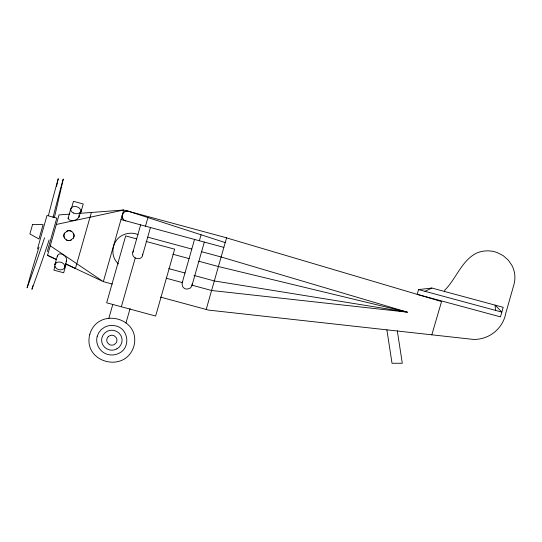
<?xml version="1.0" encoding="UTF-8"?>
<svg xmlns="http://www.w3.org/2000/svg" width="542" height="542" viewBox="0 0 542 542"><rect width="100%" height="100%" fill="white"/><g stroke="black" fill="none" stroke-linecap="round" stroke-linejoin="round"><path stroke-width="0.81" d="M68.251 217.776L68.184 218.629C70.487 222.701 78.637 220.242 79.173 215.838L78.861 215.079M57.432 256.393C58.651 250.092 69.003 256.82 66.178 261.461M225.215 242.592L128.617 211.326C122.465 209.32 119.518 219.435 125.9 220.879M140.649 224.869L132.851 252.274C130.717 258.968 142.756 261.623 142.702 254.117M192.227 283.988L192.031 285.309A5.244 5.244 0 0 1 189.598 288.419L187.044 289.103L185.723 288.933A4.973 4.973 0 0 1 182.674 286.549L182.037 283.988L182.762 281.427M37.493 248.9L46.998 215.465L56.795 218.114L47.289 251.549M56.686 259.652L47.527 255.336L59.024 214.923L69.803 214.104M54.911 264.611L57.459 255.661M68.096 218.324L70.806 208.785M54.999 266.149L53.868 270.133L63.665 272.782L66.158 264.029M71.409 208.474L73.441 201.312L83.238 203.961L80.521 213.514M64.708 267.26L66.558 260.756M78.793 217.796L80.602 211.434M91.368 212.464L75.44 268.493L66.544 264.3M108.82 318.411L112.716 304.699M121.361 306.772L135.249 257.924M145.493 226.177L147.939 217.579M142.424 255.729L150.446 227.518M125.961 323.046L130.087 308.534M182.187 282.816L194.524 239.435M199.368 240.75L201.068 234.781M191.983 285.465L204.32 242.084M206.204 309.462L226.576 237.816L123.718 210.005L79.762 213.345M418.573 289.584L417.218 294.36L500.483 316.874L503.2 307.328L431.879 288.039L418.573 289.584L501.845 312.097L495.151 305.146L495.463 310.376M431.818 334.82L441.547 301.562M444.325 291.786L444.786 290.16C456.337 278.676 461.757 260.018 477.197 252.823A28.015 28.015 0 0 1 497.061 252.511L503.064 255.553L508.111 259.93L511.912 265.384A26.091 26.091 0 0 1 513.918 284.658L505.761 313.317C503.999 323.14 497.278 331.785 488.322 336.128A33.103 33.103 0 0 1 473.722 339.461L208.575 310.105L160.486 297.097M132.858 252.26L133.393 251.014M64.579 233.121L67.682 230.838A5.508 5.339 -74.1 0 1 71.537 231.366L72.581 232.159L73.875 234.395A4.722 4.58 -74.1 0 1 73.333 238.155L70.23 240.431A5.508 5.339 -74.1 0 1 66.375 239.91L65.331 239.11L64.037 236.874A4.722 4.58 -74.1 0 1 64.579 233.121A4.851 4.851 0 0 0 64.532 238.08M116.876 348.872L119.003 347.307L120.649 345.254L121.686 342.862A9.742 9.742 0 0 0 120.737 335.302L119.132 333.228L117.031 331.623L114.579 330.613A10.44 10.44 0 0 0 106.821 331.535L104.694 333.106L103.055 335.152L102.011 337.544A9.742 9.742 0 0 0 102.966 345.105L104.565 347.185L106.666 348.784L109.118 349.8A10.44 10.44 0 0 0 116.876 348.872M424.962 291.311L431.879 288.039M56.307 224.469L123.718 210.005L103.346 281.644L112.323 284.076M121.001 219.557L223.86 247.369M147.77 237.152L191.78 249.056M201.563 251.698L221.122 256.989L407.408 312.172L211.597 290.492L192.044 285.2M136.57 238.873L125.683 235.933L106.666 302.795L155.642 316.04L174.66 249.178L146.089 241.447M172.864 254.225L189.131 258.622M198.887 261.264L218.406 266.542L407.408 312.172L214.314 280.939L193.982 275.438M168.772 268.622L185.039 273.019M166.218 278.215L182.275 282.565M226.556 237.877L441.296 301.494M47.527 255.336L56.578 259.604M65.629 263.866L103.346 281.644L50.243 245.783M65.507 263.812L65.975 264.029M118.468 263.913C109.24 256.034 112.004 239.876 122.98 235.018A18.753 18.753 0 0 1 137.986 234.51M397.3 330.776L402.293 363.269L392.022 363.269L386.886 329.807M66.456 231.326A5.19 5.19 0 0 1 71.537 231.366M73.38 233.195A4.851 4.851 0 0 1 73.333 238.155M71.456 239.95A5.19 5.19 0 0 1 66.375 239.91M73.509 213.033A5.007 3.482 15.1 0 1 71.219 207.959A5.122 3.557 15.1 0 1 77.899 207.193A5.007 3.482 15.1 0 1 80.189 212.268A5.122 3.557 15.1 0 1 73.509 213.033M55.101 264.638A5.007 3.482 15.1 0 1 55.596 262.89M81.524 210.005A4.973 3.774 15.1 0 1 80.982 211.908M48.414 215.608A383.553 21.497 -79.5 0 1 58.251 178.711A373.587 20.942 -79.5 0 1 56.504 186.441M53.028 217.498A383.092 21.477 -79.5 0 1 63.224 179.151M27.093 287.843A381.27 35.115 -66.6 0 1 38.997 247.254M63.224 179.158A373.506 20.935 -79.5 0 1 54.41 217.356M44.546 237.755A374.197 34.498 -66.6 0 1 27.202 287.66M31.971 289.204A381.195 35.122 -66.6 0 1 32.913 285.681M49.085 240.038A374.373 34.485 -66.6 0 1 31.998 289.15M124.755 211.787A5.196 5.196 0 0 1 128.617 211.326M122.838 218.541A4.851 4.851 0 0 1 122.356 214.781M89.809 334.245C82.337 362.727 125.629 373.953 133.888 346.162C141.36 317.687 98.075 306.454 89.809 334.245M97.221 336.25C94.972 343.967 100.08 352.476 107.79 354.468A15.522 15.522 0 0 0 119.328 353.093C130.9 347.388 128.454 328.669 115.907 325.938A15.522 15.522 0 0 0 104.376 327.314L101.205 329.644L98.766 332.693L97.221 336.25M32.595 224.395L29.878 233.941L38.99 238.995L43.075 224.632L32.595 224.395M108.285 336.67L107.472 337.686A4.851 4.851 0 0 0 107.424 342.646L109.267 344.475A5.19 5.19 0 0 0 114.355 344.516L116.232 342.72A4.851 4.851 0 0 0 116.273 337.761L114.43 335.932A5.19 5.19 0 0 0 109.349 335.891L108.285 336.67M56.09 262.951L55.352 263.71A4.973 3.774 15.1 0 0 56.456 268.459L57.533 269.144A5.135 3.896 15.1 0 0 63.529 268.92L64.268 268.168A4.973 3.774 15.1 0 0 63.163 263.419L62.086 262.728A5.135 3.896 15.1 0 0 56.09 262.951"/></g></svg>
